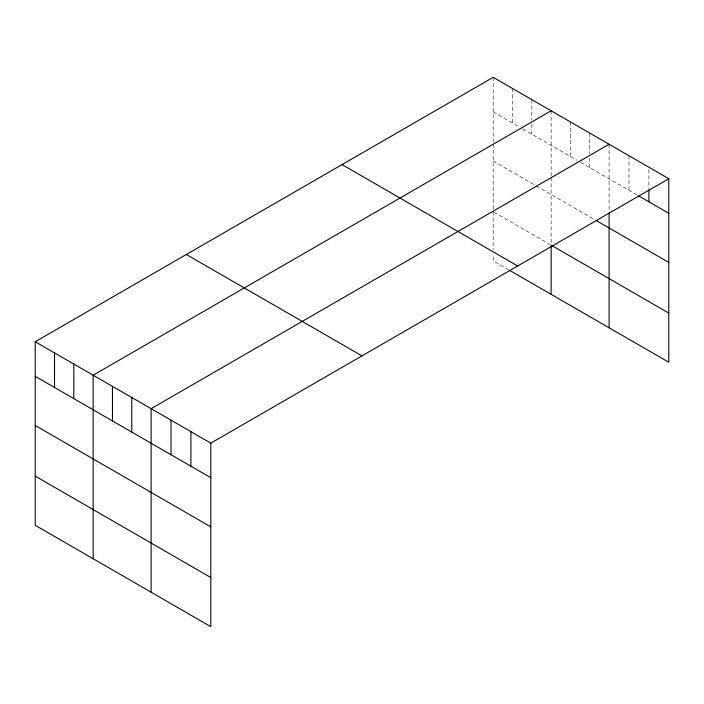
<?xml version="1.0" encoding="UTF-8"?>
<svg xmlns="http://www.w3.org/2000/svg" width="704" height="704" viewBox="0 0 704 704"><rect width="100%" height="100%" fill="white"/><g stroke="black" fill="none" stroke-linecap="round" stroke-linejoin="round"><path stroke-width="0.53" stroke-dasharray="3.52 2.64" d="M493.187 77.334L493.187 142.886M493.187 111.901L518.945 126.764M522.623 128.894L576.893 160.23M580.571 162.351L637.525 195.228M493.187 161.058L535.498 185.486M536.422 186.014L595.294 220.009M494.102 212.23L550.22 244.631M508.825 269.887L493.187 260.858L493.187 254.452M648.894 169.391L648.894 188.839M628.998 155.742L628.998 190.309M609.092 144.25L609.092 210.874M589.776 133.1L589.776 153.622M589.776 157.942L589.776 167.666M570.451 121.942L570.451 156.508M551.135 110.792L551.135 176.343M551.135 177.417L551.135 244.103M531.819 99.642L531.819 120.164M531.819 124.485L531.819 134.2M512.503 88.484L512.503 123.05M493.187 143.959L493.187 209.59M493.187 211.702L493.187 250.175"/><path stroke-width="1.06" d="M668.8 178.728L210.813 443.142L210.813 626.666L35.2 525.272L35.2 341.748L493.187 77.334L668.8 178.728L668.8 362.252L509.74 270.424M551.135 110.792L93.157 375.206L93.157 558.738M609.092 144.25L151.105 408.663L151.105 592.196M638.475 195.782L668.8 213.286M596.209 220.537L668.8 262.442M551.135 245.159L668.8 313.095M342.047 164.586L517.669 265.98M186.331 254.487L361.953 355.881M35.2 341.748L210.813 443.142M35.2 376.314L210.813 477.699M35.2 425.471L210.813 526.865M35.2 476.115L210.813 577.509M648.894 189.913L648.894 201.802M609.092 213.013L609.092 327.782M551.135 246.233L551.135 294.316M190.916 431.649L190.916 466.215M171.01 420.156L171.01 454.722M131.789 397.514L131.789 432.08M112.473 386.364L112.473 420.922M73.832 364.056L73.832 398.614M54.516 352.898L54.516 387.464"/></g></svg>
